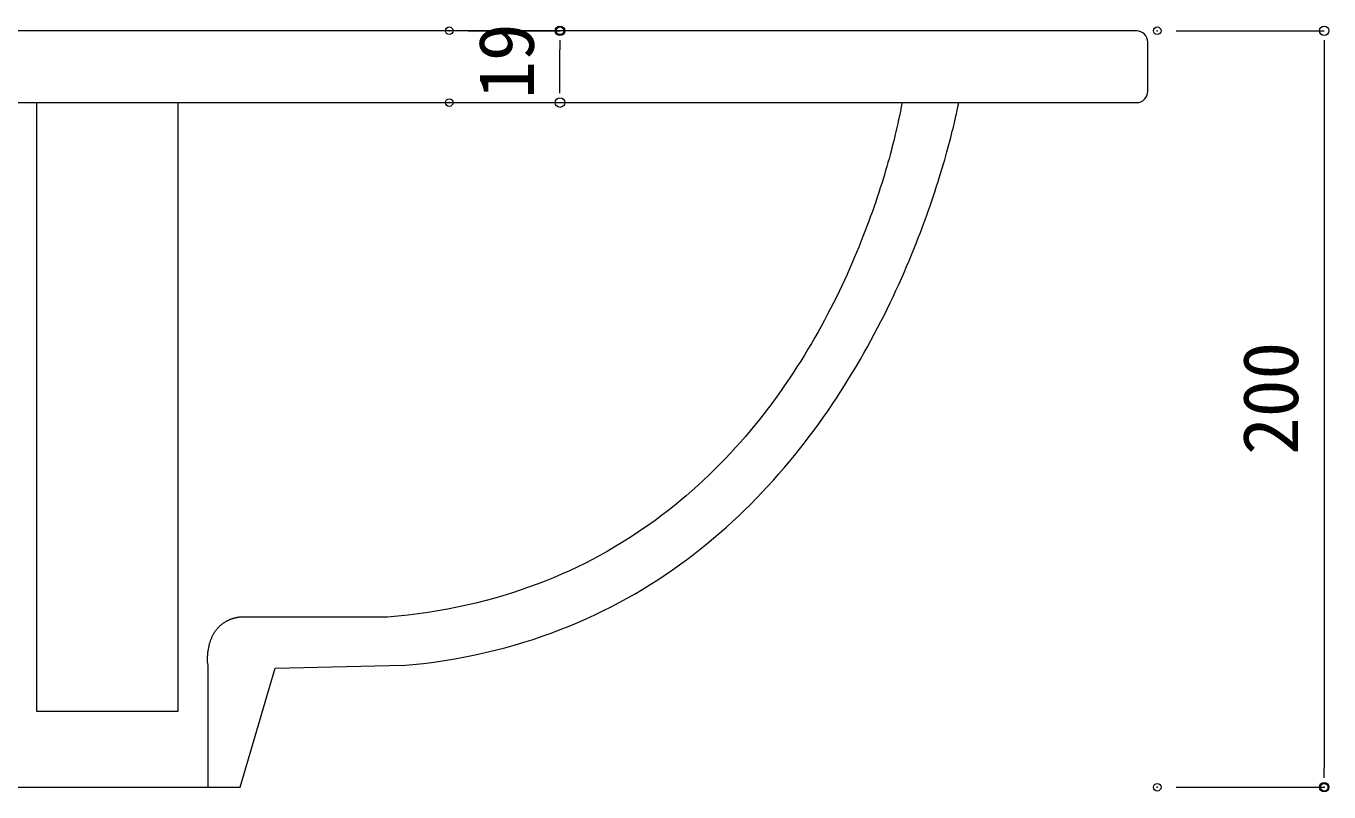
# Model space of a CAD drawing. Units: millimetres, scale not verified. Extents: x -1002 to 1010, y -687 to 676.
# Drawn here: x -542.2 to -197.9, y -285.2 to -82.7 of the extents above; entities that cross this region are included whole.
import ezdxf
from ezdxf.enums import TextEntityAlignment as Align

# ---------------------------------------------------------------- set-up
doc = ezdxf.new("R2010")
doc.units = ezdxf.units.MM
doc.header["$LTSCALE"] = 5
doc.header["$PDMODE"] = 32
doc.header["$PDSIZE"] = 2
doc.layers.add('0-0', color=7, linetype='Continuous', lineweight=15)
doc.layers.add('F-0', color=7, linetype='Continuous', lineweight=15)
doc.styles.add('ＭＳ ゴシック', font='')
doc.styles.get('ＭＳ ゴシック').set_extended_font_data('MS Gothic')

# ---------------------------------------------------------------- blocks, each defined once
blk = doc.blocks.new('_DOT')
at = {"layer": '0-0'}
blk.add_line((-0.5, 0), (-1, 0), dxfattribs=at)
blk.add_circle((0, 0), 0.25, dxfattribs=at)
blk.add_circle((0, 0), 0.25, dxfattribs=at)

msp = doc.modelspace()

# ---------------------------------------------------------------- linework, layer by layer
at = {"layer": 'F-0'}
for p, q in [((-425.388, -83.93), (-401.131, -83.93)), ((-238.263, -83.93), (-199.153, -83.93)), ((-401.131, -97.93), (-401.131, -88.93)), ((-199.153, -88.93), (-199.153, -278.93)), ((-425.388, -102.93), (-401.131, -102.93)), ((-238.263, -283.93), (-199.153, -283.93))]:
    msp.add_line(p, q, dxfattribs=at)
at = {"layer": 'F-0', "lineweight": 18}
for p, q in [((-245.763, -99.93), (-245.763, -86.93)), ((-446.677, -238.929), (-484.82, -238.929))]:
    msp.add_line(p, q, dxfattribs=at)
for points in [[(-248.763, -83.93), (-271.799, -83.93), (-767.221, -83.93), (-792.763, -83.93)], [(-792.763, -102.93), (-767.221, -102.93), (-271.799, -102.93), (-248.763, -102.93)], [(-310.763, -102.929), (-310.767, -102.953), (-310.778, -103.023), (-310.797, -103.138), (-310.824, -103.298), (-310.859, -103.503), (-310.903, -103.751), (-310.955, -104.042), (-311.017, -104.375), (-311.087, -104.749), (-311.167, -105.164), (-311.256, -105.619), (-311.356, -106.113), (-311.465, -106.646), (-311.584, -107.216), (-311.714, -107.823), (-311.855, -108.467), (-312.006, -109.147), (-312.169, -109.861), (-312.343, -110.61), (-312.529, -111.392), (-312.727, -112.207), (-312.936, -113.054), (-313.158, -113.932), (-313.392, -114.841), (-313.64, -115.78), (-313.9, -116.749), (-314.173, -117.745), (-314.46, -118.77), (-314.76, -119.822), (-315.074, -120.9), (-315.402, -122.003), (-315.745, -123.132), (-316.102, -124.285), (-316.474, -125.461), (-316.86, -126.661), (-317.262, -127.882), (-317.68, -129.125), (-318.113, -130.388), (-318.562, -131.671)], [(-296.248, -105.374), (-296.152, -104.92), (-296.067, -104.51), (-295.993, -104.146), (-295.93, -103.828), (-295.876, -103.557), (-295.833, -103.333), (-295.8, -103.158), (-295.777, -103.031), (-295.763, -102.955), (-295.759, -102.929)], [(-310.901, -149.441), (-310.206, -147.861), (-309.53, -146.296), (-308.874, -144.745), (-308.237, -143.21), (-307.618, -141.692), (-307.019, -140.19), (-306.437, -138.707), (-305.874, -137.242), (-305.329, -135.797), (-304.801, -134.372), (-304.291, -132.968), (-303.799, -131.585), (-303.323, -130.226), (-302.864, -128.89), (-302.422, -127.578), (-301.997, -126.291), (-301.587, -125.03), (-301.194, -123.795), (-300.816, -122.588), (-300.455, -121.408), (-300.108, -120.258), (-299.776, -119.137), (-299.46, -118.047), (-299.158, -116.987), (-298.871, -115.96), (-298.598, -114.966), (-298.339, -114.005), (-298.094, -113.078), (-297.862, -112.187), (-297.644, -111.331), (-297.439, -110.512), (-297.247, -109.73), (-297.068, -108.987), (-296.901, -108.283), (-296.747, -107.618), (-296.605, -106.994), (-296.474, -106.412), (-296.355, -105.871), (-296.248, -105.374)], [(-318.562, -131.671), (-319.027, -132.974), (-319.508, -134.295), (-320.006, -135.634), (-320.521, -136.99), (-321.053, -138.362), (-321.602, -139.751), (-322.168, -141.154), (-322.752, -142.571), (-323.354, -144.002), (-323.974, -145.445), (-324.613, -146.901), (-325.27, -148.368), (-325.946, -149.846), (-326.64, -151.334), (-327.355, -152.831), (-328.088, -154.337), (-328.841, -155.85), (-329.615, -157.371), (-330.408, -158.897), (-331.222, -160.43), (-332.056, -161.968), (-332.911, -163.509), (-333.788, -165.055), (-334.685, -166.603), (-335.604, -168.153), (-336.545, -169.705), (-337.508, -171.258), (-338.492, -172.81), (-339.5, -174.362), (-340.53, -175.912), (-341.582, -177.46), (-342.658, -179.005), (-343.757, -180.547), (-344.88, -182.084), (-346.027, -183.616), (-347.197, -185.143), (-348.392, -186.663), (-349.611, -188.176), (-350.854, -189.681)], [(-355.513, -213.669), (-353.889, -212.151), (-352.293, -210.617), (-350.725, -209.066), (-349.184, -207.501), (-347.671, -205.922), (-346.184, -204.33), (-344.725, -202.725), (-343.292, -201.108), (-341.885, -199.481), (-340.505, -197.843), (-339.151, -196.196), (-337.822, -194.54), (-336.519, -192.877), (-335.242, -191.206), (-333.989, -189.529), (-332.762, -187.847), (-331.559, -186.16), (-330.38, -184.469), (-329.226, -182.775), (-328.096, -181.079), (-326.99, -179.381), (-325.907, -177.683), (-324.847, -175.984), (-323.811, -174.286), (-322.798, -172.59), (-321.807, -170.896), (-320.839, -169.205), (-319.894, -167.518), (-318.97, -165.835), (-318.068, -164.159), (-317.188, -162.488), (-316.33, -160.824), (-315.492, -159.168), (-314.676, -157.521), (-313.88, -155.883), (-313.105, -154.255), (-312.35, -152.639), (-311.616, -151.033), (-310.901, -149.441)], [(-350.854, -189.681), (-352.123, -191.178), (-353.416, -192.665), (-354.735, -194.142), (-356.08, -195.608), (-357.45, -197.063), (-358.847, -198.506), (-360.269, -199.936), (-361.718, -201.353), (-363.194, -202.755), (-364.696, -204.142), (-366.226, -205.513), (-367.783, -206.868), (-369.368, -208.206), (-370.98, -209.526), (-372.621, -210.827), (-374.289, -212.11), (-375.986, -213.372), (-377.712, -214.613), (-379.467, -215.833), (-381.251, -217.031), (-383.064, -218.206), (-384.907, -219.357), (-386.78, -220.484), (-388.683, -221.586), (-390.616, -222.663), (-392.579, -223.713), (-394.574, -224.736), (-396.599, -225.731), (-398.655, -226.697), (-400.743, -227.634), (-402.863, -228.541), (-405.014, -229.418), (-407.197, -230.263), (-409.413, -231.076), (-411.661, -231.856), (-413.942, -232.603), (-416.256, -233.315), (-418.603, -233.992), (-420.984, -234.634)], [(-442.949, -251.777), (-440.066, -251.507), (-437.22, -251.19), (-434.41, -250.827), (-431.636, -250.418), (-428.898, -249.965), (-426.195, -249.469), (-423.527, -248.929), (-420.895, -248.347), (-418.297, -247.724), (-415.734, -247.061), (-413.206, -246.357), (-410.712, -245.615), (-408.251, -244.834), (-405.825, -244.016), (-403.432, -243.161), (-401.073, -242.27), (-398.746, -241.344), (-396.453, -240.384), (-394.192, -239.39), (-391.964, -238.364), (-389.768, -237.305), (-387.604, -236.216), (-385.472, -235.095), (-383.372, -233.946), (-381.303, -232.767), (-379.265, -231.56), (-377.258, -230.326), (-375.282, -229.065), (-373.336, -227.779), (-371.421, -226.467), (-369.536, -225.132), (-367.681, -223.773), (-365.855, -222.391), (-364.059, -220.988), (-362.292, -219.563), (-360.555, -218.118), (-358.846, -216.654), (-357.165, -215.171), (-355.513, -213.669)], [(-420.984, -234.634), (-423.398, -235.239), (-425.846, -235.807), (-428.328, -236.337), (-430.845, -236.829), (-433.396, -237.281), (-435.982, -237.693), (-438.602, -238.065), (-441.259, -238.396), (-443.95, -238.684), (-446.677, -238.929)], [(-486.973, -239.19), (-487.07, -239.214), (-487.168, -239.239), (-487.268, -239.265), (-487.368, -239.293), (-487.47, -239.323), (-487.573, -239.354), (-487.677, -239.386), (-487.782, -239.42), (-487.888, -239.456), (-487.994, -239.494), (-488.102, -239.533), (-488.21, -239.574), (-488.319, -239.617), (-488.429, -239.661), (-488.539, -239.708), (-488.65, -239.756), (-488.761, -239.806), (-488.872, -239.859), (-488.984, -239.913), (-489.097, -239.97), (-489.209, -240.028), (-489.322, -240.089), (-489.435, -240.151), (-489.548, -240.217), (-489.661, -240.284), (-489.774, -240.353), (-489.887, -240.425), (-490, -240.5), (-490.112, -240.576), (-490.224, -240.655), (-490.336, -240.737), (-490.448, -240.821), (-490.559, -240.908), (-490.67, -240.997), (-490.78, -241.089), (-490.89, -241.184), (-490.999, -241.281), (-491.107, -241.381), (-491.215, -241.484)], [(-484.821, -238.929), (-484.822, -238.929), (-484.828, -238.929), (-484.836, -238.929), (-484.849, -238.928), (-484.864, -238.928), (-484.883, -238.928), (-484.905, -238.927), (-484.93, -238.927), (-484.958, -238.927), (-484.989, -238.928), (-485.024, -238.928), (-485.061, -238.929), (-485.101, -238.93), (-485.144, -238.931), (-485.19, -238.933), (-485.238, -238.935), (-485.289, -238.938), (-485.343, -238.941), (-485.399, -238.945), (-485.458, -238.949), (-485.519, -238.954), (-485.583, -238.96), (-485.648, -238.966), (-485.717, -238.973), (-485.787, -238.981), (-485.859, -238.989), (-485.934, -238.998), (-486.011, -239.009), (-486.089, -239.02), (-486.17, -239.032), (-486.253, -239.045), (-486.337, -239.059), (-486.423, -239.074), (-486.511, -239.091), (-486.6, -239.108), (-486.691, -239.127), (-486.784, -239.146), (-486.878, -239.168), (-486.973, -239.19)], [(-491.215, -241.484), (-491.321, -241.59), (-491.427, -241.698), (-491.532, -241.81), (-491.636, -241.924), (-491.739, -242.041), (-491.841, -242.162), (-491.941, -242.285), (-492.041, -242.412), (-492.139, -242.541), (-492.236, -242.674), (-492.331, -242.81), (-492.425, -242.95), (-492.518, -243.092), (-492.609, -243.238), (-492.698, -243.387), (-492.786, -243.54), (-492.872, -243.696), (-492.956, -243.856), (-493.039, -244.019), (-493.119, -244.185), (-493.198, -244.356), (-493.275, -244.53), (-493.349, -244.707), (-493.422, -244.888), (-493.492, -245.073), (-493.56, -245.262), (-493.626, -245.455), (-493.69, -245.651), (-493.751, -245.851), (-493.81, -246.056), (-493.866, -246.264), (-493.92, -246.476), (-493.971, -246.693), (-494.019, -246.913), (-494.065, -247.138), (-494.108, -247.366), (-494.148, -247.599), (-494.185, -247.836), (-494.22, -248.078)], [(-494.22, -248.078), (-494.251, -248.324), (-494.279, -248.574), (-494.304, -248.828), (-494.326, -249.087), (-494.345, -249.35), (-494.36, -249.618), (-494.372, -249.891), (-494.381, -250.168), (-494.386, -250.449), (-494.388, -250.736)], [(-494.388, -250.736), (-494.217, -251.66), (-494.217, -283.93)], [(-598.644, -251.661), (-564.999, -252.453), (-555.822, -283.93), (-485.694, -283.93), (-476.392, -252.441), (-442.516, -251.661)]]:
    msp.add_lwpolyline(points, dxfattribs=at)
at = {"layer": 'F-0'}
msp.add_lwpolyline([(-502.112, -263.93), (-539.404, -263.93), (-539.404, -102.93), (-502.112, -102.93)], close=True, dxfattribs=at)
at = {"layer": 'F-0', "lineweight": 18}
for centre, start, end in [((-248.763, -86.93), 0, 90), ((-248.763, -99.93), 270, 0)]:
    msp.add_arc(centre, 3, start, end, dxfattribs=at)
at = {"layer": 'F-0'}
for p in [(-430.388, -83.93), (-401.131, -83.93), (-243.263, -83.93), (-430.388, -102.93), (-243.263, -283.93), (-199.153, -283.93)]:
    msp.add_point(p, dxfattribs=at)

# ---------------------------------------------------------------- block references
at = {"layer": 'F-0', "xscale": 5, "yscale": 5}
for p, rotation in [((-401.131, -83.93), 90), ((-199.153, -83.93), 90), ((-401.131, -102.93), 270), ((-199.153, -283.93), 270)]:
    msp.add_blockref('_DOT', p, dxfattribs=dict(at, rotation=rotation))

# ---------------------------------------------------------------- texts
at = {"layer": 'F-0', "style": 'ＭＳ ゴシック'}
for s, p in [('19', (-403.631, -101.932)), ('200', (-201.653, -196.081))]:
    msp.add_text(s, height=14.66, rotation=90, dxfattribs=at).set_placement(p, align=Align.BOTTOM_LEFT)

doc.saveas('drawing.dxf')
